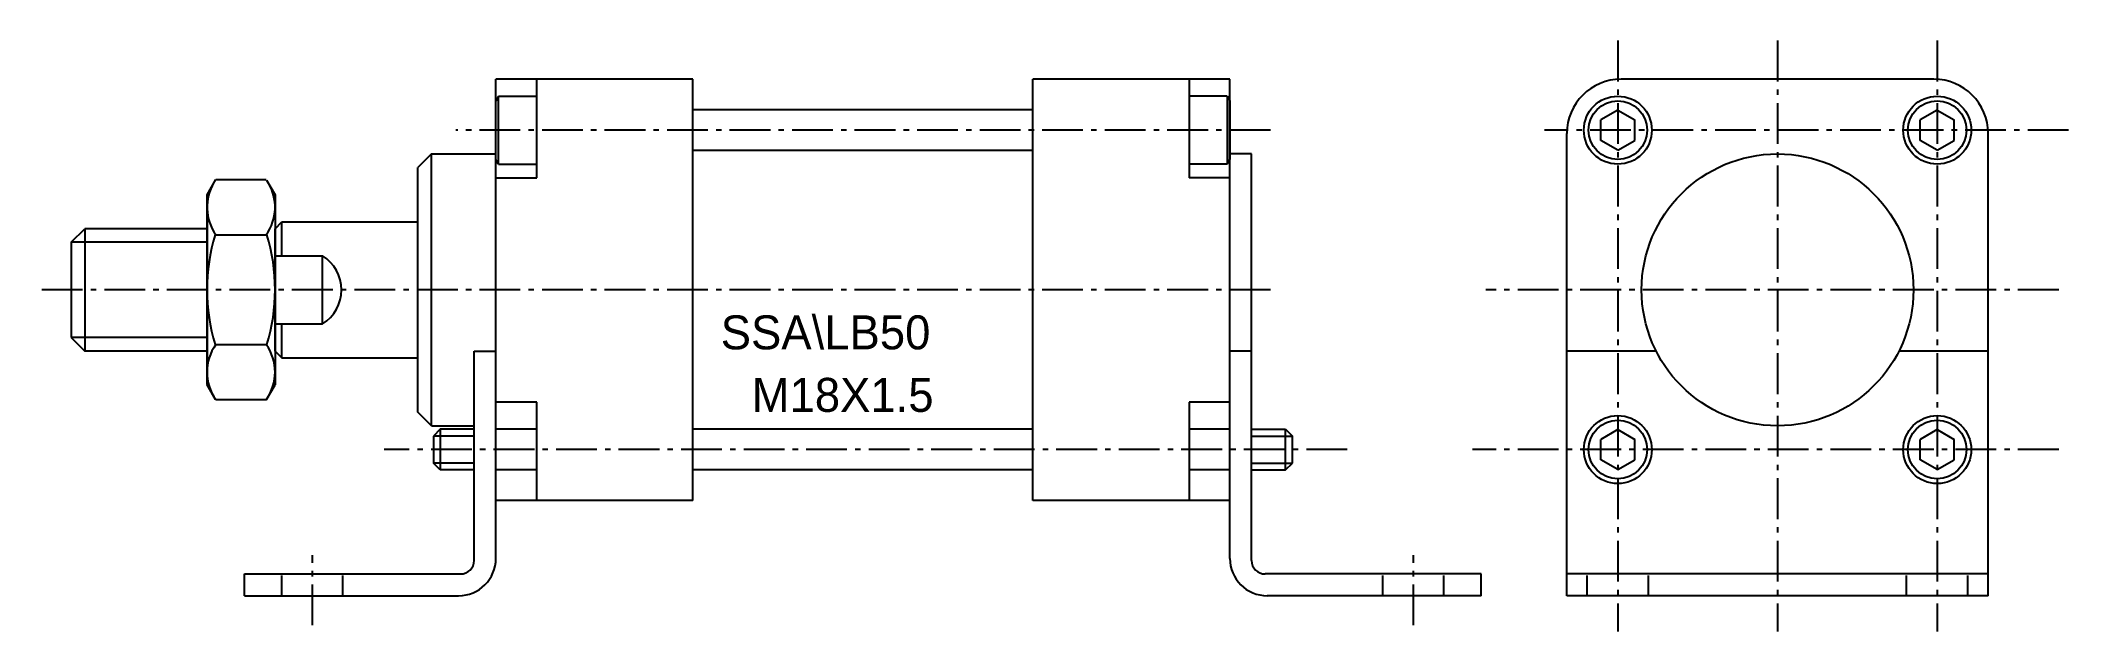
# Model space of a CAD drawing. Extents: x 234 to 532, y 240 to 327.
import ezdxf

# ---------------------------------------------------------------- set-up
doc = ezdxf.new("R2010")
doc.units = 0
doc.header["$MEASUREMENT"] = 0
doc.linetypes.add('DASHED', pattern=[4, 3, -1])
doc.linetypes.add('SCENTER', pattern=[9.2, 6, -1.2, 0.8, -1.2])
for name, color, linetype in [('CON', 2, 'CONTINUOUS'), ('DAS', 3, 'DASHED'), ('SCEN', 1, 'SCENTER'), ('UTI', 7, 'CONTINUOUS')]:
    doc.layers.add(name, color=color, linetype=linetype)

# ---------------------------------------------------------------- blocks, each defined once
blk = doc.blocks.new('00000093')
at = {"layer": 'CON'}
for p, q in [((-2.95, 0), (-1.51, 2.5)), ((-1.51, 2.5), (1.51, 2.5)), ((2.95, 0), (1.51, 2.5)), ((2.95, 0), (1.51, -2.5)), ((-2.95, 0), (-1.51, -2.5)), ((-1.51, -2.5), (1.51, -2.5))]:
    blk.add_line(p, q, dxfattribs=at)
for radius in [5, 4.31]:
    blk.add_circle((0, 0), radius, dxfattribs=at)

msp = doc.modelspace()

# ---------------------------------------------------------------- linework, layer by layer
at = {"layer": 'CON'}
for p, q in [((300.68, 250.97), (300.68, 321.47)), ((329.68, 321.47), (300.68, 321.47)), ((306.68, 306.97), (306.68, 321.47)), ((329.68, 259.47), (329.68, 321.47)), ((379.68, 259.47), (379.68, 321.47)), ((408.68, 321.47), (379.68, 321.47)), ((402.68, 321.47), (402.68, 306.97)), ((408.68, 250.97), (408.68, 321.47)), ((512.27, 321.47), (466.27, 321.47)), ((301.08, 318.97), (300.68, 318.28)), ((300.68, 309.67), (300.68, 318.28)), ((301.08, 308.97), (301.08, 318.97)), ((301.08, 318.97), (306.68, 318.97)), ((379.68, 316.97), (329.68, 316.97)), ((408.28, 318.97), (402.68, 318.97)), ((408.28, 318.97), (408.28, 308.97)), ((408.28, 318.97), (408.68, 318.28)), ((408.68, 318.28), (408.68, 309.67)), ((458.27, 245.47), (458.27, 313.47)), ((520.27, 245.47), (520.27, 313.47)), ((291.18, 310.47), (289.18, 308.47)), ((291.18, 270.47), (291.18, 310.47)), ((291.18, 310.47), (300.68, 310.47)), ((379.68, 310.97), (329.68, 310.97)), ((411.88, 310.47), (408.68, 310.47)), ((411.88, 250.67), (411.88, 310.47)), ((289.18, 272.47), (289.18, 308.47)), ((301.08, 308.97), (300.68, 309.67)), ((301.08, 308.97), (306.68, 308.97)), ((408.28, 308.97), (402.68, 308.97)), ((408.28, 308.97), (408.68, 309.67)), ((258.18, 304.44), (259.48, 306.7)), ((258.18, 276.56), (258.18, 304.5)), ((258.18, 304.44), (258.18, 276.5)), ((266.89, 306.67), (259.46, 306.67)), ((266.93, 306.61), (268.18, 304.44)), ((268.18, 304.44), (268.18, 276.5)), ((300.68, 306.97), (306.68, 306.97)), ((408.68, 306.97), (402.68, 306.97)), ((238.18, 297.47), (240.18, 299.47)), ((240.18, 299.47), (240.18, 281.47)), ((258.18, 299.47), (240.18, 299.47)), ((259.37, 298.58), (266.99, 298.58)), ((259.37, 298.58), (266.99, 298.58)), ((268.18, 299.47), (269.18, 300.47)), ((268.18, 281.47), (268.18, 299.47)), ((269.18, 300.47), (289.18, 300.47)), ((269.18, 295.47), (269.18, 300.47)), ((238.18, 297.47), (238.18, 283.48)), ((268.18, 295.47), (275.18, 295.47)), ((275.18, 285.47), (275.18, 295.47)), ((268.18, 285.47), (275.18, 285.47)), ((269.18, 280.47), (269.18, 285.47)), ((238.18, 283.48), (240.18, 281.47)), ((258.18, 281.47), (240.18, 281.47)), ((259.37, 282.42), (266.99, 282.42)), ((268.18, 281.47), (269.18, 280.47)), ((297.48, 250.67), (297.48, 281.47)), ((297.48, 281.47), (300.68, 281.47)), ((411.88, 281.47), (408.68, 281.47)), ((471.41, 281.47), (458.27, 281.47)), ((520.27, 281.47), (507.13, 281.47)), ((269.18, 280.47), (289.18, 280.47)), ((259.43, 274.34), (258.18, 276.5)), ((266.93, 274.34), (268.18, 276.5)), ((259.46, 274.34), (266.93, 274.34)), ((291.18, 270.47), (289.18, 272.47)), ((306.68, 273.97), (300.68, 273.97)), ((306.68, 259.47), (306.68, 273.97)), ((402.68, 273.97), (402.68, 259.47)), ((408.68, 273.97), (402.68, 273.97)), ((291.18, 270.47), (297.48, 270.47)), ((292.48, 269.97), (291.48, 268.97)), ((291.48, 268.97), (291.48, 264.97)), ((292.48, 269.97), (292.48, 263.97)), ((297.48, 269.97), (292.48, 269.97)), ((306.68, 269.97), (300.68, 269.97)), ((379.68, 269.97), (329.68, 269.97)), ((408.68, 269.97), (402.68, 269.97)), ((411.88, 269.97), (416.88, 269.97)), ((416.88, 263.97), (416.88, 269.97)), ((416.88, 269.97), (417.88, 268.97)), ((417.88, 264.97), (417.88, 268.97)), ((292.48, 263.97), (291.48, 264.97)), ((297.48, 263.97), (292.48, 263.97)), ((306.68, 263.97), (300.68, 263.97)), ((379.68, 263.97), (329.68, 263.97)), ((408.68, 263.97), (402.68, 263.97)), ((411.88, 263.97), (416.88, 263.97)), ((416.88, 263.97), (417.88, 264.97)), ((329.68, 259.47), (300.68, 259.47)), ((408.68, 259.47), (379.68, 259.47)), ((263.68, 248.67), (295.48, 248.67)), ((263.68, 245.47), (263.68, 248.67)), ((445.68, 248.67), (413.88, 248.67)), ((445.68, 245.47), (445.68, 248.67)), ((520.27, 248.67), (458.27, 248.67)), ((263.68, 245.47), (295.18, 245.47)), ((445.68, 245.47), (414.18, 245.47)), ((520.27, 245.47), (458.27, 245.47))]:
    msp.add_line(p, q, dxfattribs=at)
msp.add_circle((489.27, 290.47), 20, dxfattribs=at)
for centre, radius, start, end in [((466.27, 313.47), 8, 90, 180), ((512.27, 313.47), 8, 0, 90), ((265.18, 302.63), 7, 148.8308, 215.2644), ((261.18, 302.63), 7, 324.7356, 31.1692), ((286.18, 290.5), 28, 163.2213, 196.7787), ((240.18, 290.5), 28, 343.2213, 16.7787), ((272.08, 290.47), 5.88, 301.7811, 58.2189), ((265.18, 278.38), 7, 144.7356, 215.2644), ((261.18, 278.38), 7, 324.7356, 35.2644), ((295.18, 250.97), 5.5, 270, 0), ((295.48, 250.67), 2, 270, 0), ((414.18, 250.97), 5.5, 180, 270), ((413.88, 250.67), 2, 180, 270)]:
    msp.add_arc(centre, radius, start, end, dxfattribs=at)
at = {"layer": 'DAS'}
for p, q in [((269.18, 245.47), (269.18, 248.67)), ((278.18, 245.47), (278.18, 248.67)), ((431.18, 245.47), (431.18, 248.67)), ((440.18, 245.47), (440.18, 248.67)), ((461.27, 245.47), (461.27, 248.67)), ((470.27, 245.47), (470.27, 248.67)), ((508.27, 245.47), (508.27, 248.67)), ((517.27, 245.47), (517.27, 248.67))]:
    msp.add_line(p, q, dxfattribs=at)
at = {"layer": 'SCEN'}
for p, q in [((465.77, 327.15), (465.77, 240.22)), ((489.27, 327.15), (489.27, 240.22)), ((512.77, 327.15), (512.77, 240.22)), ((414.67, 313.97), (294.77, 313.97)), ((532.08, 313.97), (454.96, 313.97)), ((414.67, 290.47), (233.68, 290.47)), ((530.65, 290.47), (446.37, 290.47)), ((425.94, 266.97), (284.22, 266.97)), ((530.65, 266.97), (444.41, 266.97)), ((273.68, 241.12), (273.68, 251.46)), ((435.68, 241.12), (435.68, 251.46))]:
    msp.add_line(p, q, dxfattribs=at)
at = {"layer": 'UTI'}
for p, q in [((258.18, 297.47), (238.18, 297.47)), ((258.18, 283.48), (238.18, 283.48)), ((297.48, 268.97), (291.48, 268.97)), ((411.88, 268.97), (417.88, 268.97)), ((297.48, 264.97), (291.48, 264.97)), ((411.88, 264.97), (417.88, 264.97))]:
    msp.add_line(p, q, dxfattribs=at)

# ---------------------------------------------------------------- block references
at = {"layer": 'CON', "rotation": 90}
for p in [(465.77, 313.97), (512.77, 313.97), (465.77, 266.97), (512.77, 266.97)]:
    msp.add_blockref('00000093', p, dxfattribs=at)

# ---------------------------------------------------------------- texts
at = {"layer": 'UTI'}
for s, p in [('SSA\\LB50', (333.76, 281.72)), ('M18X1.5', (338.32, 272.52))]:
    msp.add_text(s, height=5, dxfattribs=at).set_placement(p)

doc.saveas('drawing.dxf')
